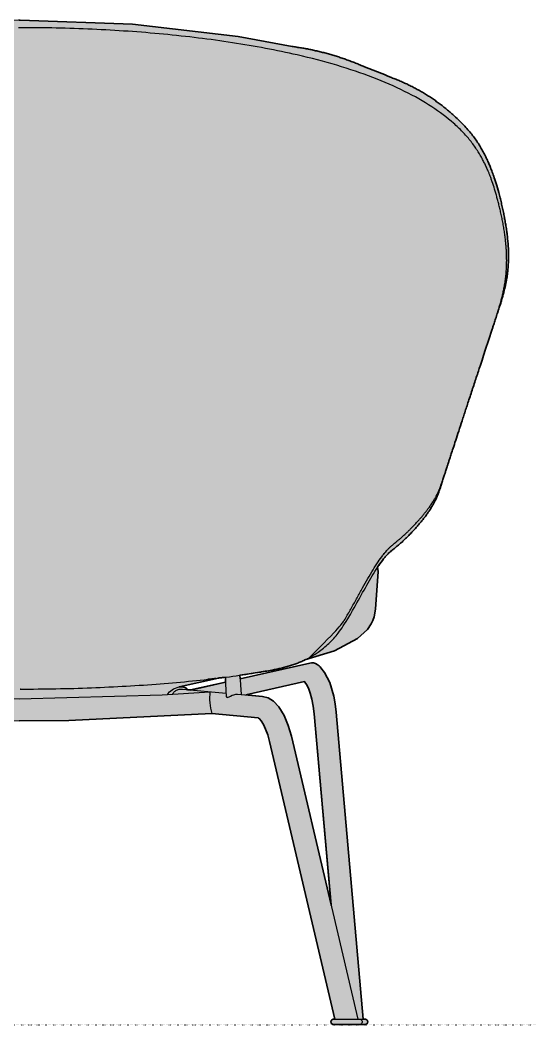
# Model space of a CAD drawing. Header units: millimetres. Extents: x 0 to 1838, y -1115 to 795.
# Drawn here: x 406 to 814, y -1115 to -320 of the extents above; entities that cross this region are included whole.
import ezdxf

# ---------------------------------------------------------------- set-up
doc = ezdxf.new("R2010")
doc.units = ezdxf.units.MM
doc.linetypes.add('Dots', pattern=[1, 0, -1])
doc.layers.add('Blocks', color=7, linetype='Continuous')
doc.layers.add('Blocks$Fill', color=7, linetype='Continuous', true_color=0xffffff)
for name, color, linetype, lineweight, true_color in [('Blocks$Inner', 7, 'Continuous', 25, 0x007f00), ('Blocks$Outline', 7, 'Continuous', 35, 0xff3f3f), ('Groud', 7, 'Dots', 25, 0x243775)]:
    doc.layers.add(name, color=color, linetype=linetype, lineweight=lineweight, true_color=true_color)

# ---------------------------------------------------------------- blocks, each defined once
blk = doc.blocks.new('Let Lounge Chair Back')
at = {"layer": 'Blocks$Fill'}
h = blk.add_hatch(color=256, dxfattribs=at)
h.paths.add_polyline_path([(231.9, 782.32), (315.7, 791.92), (404.58, 795.18), (405.19, 795.16), (405.81, 795.18), (494.69, 791.92), (578.49, 782.32), (621.08, 774.28), (624.82, 773.76), (628.55, 773.17), (632.27, 772.51), (635.99, 771.78), (639.69, 770.98), (643.38, 770.12), (647.05, 769.18), (650.71, 768.18), (654.35, 767.12), (657.96, 765.99), (661.56, 764.79), (665.13, 763.53), (668.67, 762.2), (672.19, 760.81), (675.68, 759.36), (679.14, 757.85), (686.15, 755.24), (692.94, 752.54), (699.77, 749.63), (703.24, 748.31), (706.69, 746.89), (710.11, 745.39), (713.49, 743.8), (716.84, 742.13), (720.15, 740.37), (723.41, 738.52), (726.63, 736.59), (729.8, 734.59), (732.92, 732.5), (735.98, 730.34), (738.98, 728.1), (741.93, 725.8), (744.81, 723.42), (747.62, 720.98), (750.37, 718.47), (752.88, 716.16), (755.28, 713.82), (757.01, 712.04), (758.67, 710.25), (760.26, 708.45), (761.79, 706.64), (763.25, 704.82), (764.65, 702.99), (765.99, 701.15), (767.26, 699.29), (768.49, 697.43), (769.65, 695.56), (770.77, 693.69), (771.83, 691.8), (772.85, 689.92), (773.82, 688.02), (774.75, 686.13), (776.44, 682.44), (777.81, 679.21), (778.46, 677.59), (779.85, 673.91), (781.53, 669.03), (783.55, 662.46), (785.67, 654.64), (787.65, 646.33), (789.3, 638.27), (790, 634.34), (790.64, 630.28), (791.2, 626.18), (791.66, 622.12), (792.01, 618.2), (792.24, 614.5), (792.36, 611.09), (792.39, 608.06), (792.36, 605.4), (792.27, 603.05), (792.16, 600.94), (792.01, 599.05), (791.68, 595.71), (791.28, 592.68), (790.7, 589.05), (789.99, 585.44), (789.28, 582.26), (788.69, 579.94), (787.16, 574.5), (779.63, 551.14), (779.43, 550.52), (739.8, 429.54), (739.64, 428.93), (739.46, 428.32), (738.24, 424.62), (736.92, 420.92), (736.11, 418.85), (735.44, 417.28), (735.03, 416.35), (734.57, 415.39), (734.1, 414.43), (733.59, 413.45), (733.03, 412.41), (732.39, 411.28), (731.65, 410.02), (730.29, 407.84), (729.17, 406.13), (728.5, 405.15), (726.96, 403), (725.19, 400.66), (723.26, 398.25), (721.23, 395.83), (719.2, 393.5), (714.8, 388.74), (711.51, 385.4), (710.39, 384.31), (708.36, 382.42), (706.46, 380.73), (704.12, 378.76), (700.27, 375.69), (699.51, 375.05), (698.72, 374.36), (697.91, 373.61), (697.07, 372.79), (696.21, 371.9), (695.33, 370.93), (694.42, 369.89), (693.49, 368.76), (692.54, 367.56), (691.57, 366.27), (690.59, 364.91), (688.8, 362.28), (689.28, 358.91), (687.1, 329.08), (686.04, 322.98), (685, 320.08), (683.74, 317.5), (680.68, 313.01), (672.79, 305.88), (654.71, 296.07), (631.1, 288.8), (629.47, 288.04), (627.9, 287.35), (626.33, 286.7), (624.74, 286.08), (623.15, 285.49), (621.55, 284.93), (619.94, 284.4), (618.09, 283.83), (616.22, 283.3), (612.49, 282.33), (609.01, 281.54), (605.53, 280.86), (605.53, 280.86), (605.53, 280.86), (605.5, 280.86), (605.5, 280.86), (605.5, 280.86), (604.98, 280.76), (587.02, 277.76), (579.81, 276.7), (579.98, 273.93), (635, 286.38), (635.18, 286.42), (635.37, 286.45), (635.56, 286.48), (635.74, 286.51), (635.93, 286.53), (636.12, 286.54), (636.31, 286.55), (636.49, 286.55), (636.68, 286.55), (636.87, 286.55), (637.06, 286.54), (637.25, 286.52), (637.43, 286.5), (637.62, 286.48), (637.81, 286.45), (638, 286.41), (638.19, 286.37), (638.38, 286.33), (638.57, 286.28), (638.75, 286.22), (638.94, 286.16), (639.13, 286.1), (639.32, 286.03), (639.5, 285.95), (639.69, 285.87), (639.88, 285.79), (640.07, 285.7), (640.25, 285.6), (640.44, 285.5), (640.63, 285.4), (640.81, 285.29), (641, 285.18), (641.18, 285.06), (641.37, 284.93), (641.55, 284.8), (641.74, 284.67), (641.92, 284.53), (642.11, 284.39), (642.47, 284.08), (642.84, 283.76), (643.21, 283.41), (643.58, 283.04), (643.95, 282.65), (646.78, 278.98), (650.83, 270.93), (654.05, 260.11), (655.18, 254), (655.95, 247.54), (677.31, 4.45), (678.83, 4.45), (679.33, 4.41), (679.83, 4.24), (680.13, 4.06), (680.46, 3.76), (680.7, 3.39), (680.87, 2.96), (680.93, 2.64), (680.93, 2.26), (680.87, 1.93), (680.77, 1.66), (680.5, 1.23), (680.24, 0.95), (679.77, 0.62), (679.21, 0.44), (653.49, 0.44), (653.02, 0.62), (652.55, 0.95), (652.28, 1.23), (652.02, 1.66), (651.92, 1.93), (651.86, 2.26), (651.86, 2.64), (651.92, 2.96), (652.09, 3.39), (652.33, 3.76), (652.66, 4.06), (652.96, 4.24), (653.46, 4.41), (653.97, 4.45), (654, 4.45), (654.91, 4.45), (603.2, 224.29), (601.76, 229.53), (600.12, 234.06), (598.37, 237.75), (596.65, 240.53), (595.33, 242.14), (594.55, 242.86), (594.35, 243), (557.46, 246.32), (444.33, 240.94), (405.19, 240.65), (366.06, 240.94), (252.93, 246.32), (216.04, 243), (215.84, 242.86), (215.06, 242.14), (213.74, 240.53), (212.02, 237.75), (210.27, 234.06), (208.63, 229.53), (207.19, 224.29), (155.48, 4.45), (156.38, 4.45), (156.42, 4.45), (156.93, 4.41), (157.43, 4.24), (157.73, 4.06), (158.06, 3.76), (158.3, 3.39), (158.47, 2.96), (158.53, 2.64), (158.53, 2.26), (158.47, 1.93), (158.37, 1.66), (158.1, 1.23), (157.84, 0.95), (157.37, 0.62), (156.9, 0.44), (131.18, 0.44), (130.62, 0.62), (130.15, 0.95), (129.88, 1.23), (129.62, 1.66), (129.52, 1.93), (129.46, 2.26), (129.46, 2.64), (129.52, 2.96), (129.69, 3.39), (129.93, 3.76), (130.26, 4.06), (130.56, 4.24), (131.06, 4.41), (131.56, 4.45), (133.07, 4.45), (154.44, 247.54), (155.21, 254), (156.34, 260.11), (159.56, 270.93), (163.61, 278.98), (166.43, 282.65), (166.81, 283.04), (167.18, 283.41), (167.55, 283.76), (167.91, 284.08), (168.28, 284.39), (168.47, 284.53), (168.65, 284.67), (168.84, 284.8), (169.02, 284.93), (169.21, 285.06), (169.39, 285.18), (169.58, 285.29), (169.76, 285.4), (169.95, 285.5), (170.14, 285.6), (170.32, 285.7), (170.51, 285.79), (170.7, 285.87), (170.88, 285.95), (171.07, 286.03), (171.26, 286.1), (171.45, 286.16), (171.64, 286.22), (171.82, 286.28), (172.01, 286.33), (172.2, 286.37), (172.39, 286.41), (172.58, 286.45), (172.76, 286.48), (172.95, 286.5), (173.14, 286.52), (173.33, 286.54), (173.52, 286.55), (173.71, 286.55), (173.89, 286.55), (174.08, 286.55), (174.27, 286.54), (174.46, 286.53), (174.64, 286.51), (174.83, 286.48), (175.02, 286.45), (175.2, 286.42), (175.39, 286.38), (230.41, 273.93), (230.58, 276.7), (210.6, 279.84), (205.41, 280.76), (204.89, 280.86), (204.89, 280.86), (204.89, 280.86), (204.89, 280.86), (204.86, 280.86), (204.86, 280.86), (204.86, 280.86), (201.38, 281.54), (197.9, 282.33), (194.16, 283.3), (192.3, 283.83), (190.45, 284.4), (188.84, 284.93), (187.24, 285.49), (185.65, 286.08), (184.06, 286.7), (182.49, 287.35), (180.92, 288.04), (179.29, 288.8), (155.68, 296.07), (137.59, 305.88), (129.7, 313.01), (126.65, 317.5), (125.39, 320.08), (124.35, 322.98), (123.29, 329.08), (121.11, 358.91), (121.59, 362.28), (119.8, 364.91), (118.82, 366.27), (117.85, 367.56), (116.9, 368.76), (115.97, 369.89), (115.06, 370.93), (114.18, 371.9), (113.32, 372.79), (112.48, 373.61), (111.67, 374.36), (110.88, 375.05), (109.37, 376.29), (104.81, 379.97), (102.98, 381.56), (102.03, 382.42), (100, 384.31), (97.65, 386.62), (94.01, 390.41), (91.19, 393.5), (89.16, 395.83), (87.13, 398.25), (85.2, 400.66), (83.43, 403), (81.89, 405.15), (80.63, 407.02), (79.6, 408.61), (78.74, 410.02), (78, 411.28), (77.36, 412.41), (76.79, 413.45), (76.29, 414.43), (75.82, 415.39), (75.36, 416.35), (74.59, 418.1), (74, 419.55), (72.88, 422.53), (71.31, 427.13), (70.93, 428.32), (70.75, 428.94), (70.58, 429.56), (30.96, 550.52), (30.76, 551.14), (23.23, 574.5), (21.69, 579.94), (20.85, 583.36), (20.21, 586.35), (19.51, 590.09), (19.1, 592.68), (18.71, 595.71), (18.37, 599.05), (18.23, 600.94), (18.11, 603.05), (18.03, 605.4), (17.99, 608.06), (18.03, 611.09), (18.15, 614.5), (18.38, 618.2), (18.73, 622.12), (19.19, 626.18), (19.75, 630.28), (20.73, 636.33), (21.86, 642.22), (23.7, 650.5), (24.72, 654.64), (26.84, 662.46), (28.86, 669.03), (30.54, 673.91), (31.93, 677.59), (33.24, 680.8), (34.75, 684.23), (35.64, 686.13), (36.57, 688.02), (37.54, 689.92), (38.56, 691.8), (39.62, 693.69), (40.74, 695.56), (41.9, 697.43), (43.12, 699.29), (44.4, 701.15), (45.74, 702.99), (47.14, 704.82), (48.6, 706.64), (50.13, 708.45), (51.72, 710.25), (53.38, 712.04), (55.11, 713.82), (57.5, 716.16), (60.02, 718.47), (62.77, 720.98), (65.58, 723.42), (68.46, 725.8), (71.4, 728.1), (74.41, 730.34), (77.47, 732.5), (80.59, 734.59), (83.75, 736.59), (86.97, 738.52), (90.24, 740.37), (93.55, 742.13), (96.9, 743.8), (100.28, 745.39), (103.7, 746.89), (107.15, 748.31), (110.62, 749.63), (117.45, 752.54), (124.24, 755.24), (131.25, 757.85), (134.71, 759.36), (138.2, 760.81), (141.71, 762.2), (145.26, 763.53), (148.83, 764.79), (152.42, 765.99), (156.04, 767.12), (159.68, 768.18), (163.34, 769.18), (167.01, 770.12), (170.7, 770.98), (174.4, 771.78), (178.12, 772.51), (181.84, 773.17), (185.57, 773.76), (189.31, 774.28)], flags=0)
h.paths.add_polyline_path([(568.27, 275.15), (562.5, 274.43), (531.72, 267.47), (531.9, 267.5), (532.07, 267.53), (532.31, 267.56), (532.55, 267.58), (532.78, 267.6), (533.02, 267.62), (533.26, 267.62), (533.5, 267.62), (533.74, 267.61), (533.98, 267.59), (534.16, 267.57), (534.34, 267.55), (534.52, 267.52), (534.7, 267.49), (534.87, 267.45), (535.05, 267.41), (535.23, 267.36), (535.4, 267.31), (535.58, 267.25), (535.75, 267.19), (535.92, 267.13), (536.09, 267.06), (536.26, 266.98), (536.43, 266.9), (536.51, 266.86), (536.59, 266.81), (536.67, 266.77), (536.75, 266.72), (536.86, 266.65), (536.98, 266.57), (537.09, 266.5), (537.19, 266.42), (537.3, 266.33), (537.41, 266.25), (537.51, 266.16), (537.61, 266.07), (537.81, 265.88), (538.01, 265.69), (538.2, 265.49), (538.39, 265.29), (540.79, 265.07), (568.5, 271.34)], flags=0)
h.paths.add_polyline_path([(610.63, 251.59), (614.71, 244.96), (618.02, 237.03), (620.48, 228.49), (651.89, 94.95), (638.6, 246.17), (637.87, 252.15), (636.81, 257.67), (635.48, 262.52), (634, 266.49), (632.52, 269.44), (631.29, 271.24), (630.87, 271.67), (584.37, 261.15), (597.65, 259.95), (602.1, 258.79), (606.41, 256.08)], flags=0)
h.paths.add_polyline_path([(247.89, 274.43), (242.12, 275.15), (241.89, 271.34), (269.6, 265.07), (272, 265.29), (272.19, 265.49), (272.38, 265.69), (272.57, 265.88), (272.78, 266.07), (272.88, 266.16), (272.98, 266.25), (273.09, 266.33), (273.19, 266.42), (273.3, 266.5), (273.41, 266.57), (273.52, 266.65), (273.64, 266.72), (273.72, 266.77), (273.8, 266.81), (273.88, 266.86), (273.96, 266.9), (274.13, 266.98), (274.29, 267.06), (274.46, 267.13), (274.64, 267.19), (274.81, 267.25), (274.98, 267.31), (275.16, 267.36), (275.34, 267.41), (275.51, 267.45), (275.69, 267.49), (275.87, 267.52), (276.05, 267.55), (276.23, 267.57), (276.41, 267.59), (276.65, 267.61), (276.89, 267.62), (277.13, 267.62), (277.37, 267.62), (277.6, 267.6), (277.84, 267.58), (278.08, 267.56), (278.32, 267.53), (278.49, 267.5), (278.67, 267.47)], flags=0)
h.paths.add_polyline_path([(189.91, 228.49), (192.37, 237.03), (195.68, 244.96), (199.76, 251.59), (203.98, 256.08), (208.29, 258.79), (212.73, 259.95), (226.02, 261.15), (179.51, 271.67), (179.1, 271.24), (177.87, 269.44), (176.39, 266.49), (174.91, 262.52), (173.58, 257.67), (172.52, 252.15), (171.79, 246.17), (158.5, 94.95)], flags=0)
at = {"layer": 'Blocks$Inner'}
for p, q in [((405.81, 789.16), (404.58, 789.16)), ((579.98, 273.93), (635, 286.38)), ((599.79, 279.84), (605.53, 280.86)), ((569.19, 259.67), (568.27, 275.17)), ((579.81, 276.77), (580.72, 261.48)), ((534.34, 265.65), (569.02, 262.53)), ((662.85, 4.45), (670.74, 4.45)), ((670.83, 4.45), (674.34, 4.45))]:
    blk.add_line(p, q, dxfattribs=at)
for points in [[(621.08, 774.28), (578.49, 782.32), (494.69, 791.92), (405.81, 795.18), (405.19, 795.16), (404.58, 795.18), (315.7, 791.92), (231.9, 782.32), (189.31, 774.28)], [(631.1, 288.8), (654.71, 296.07), (672.79, 305.88), (680.68, 313.01), (683.74, 317.5), (685, 320.08), (686.04, 322.98), (687.1, 329.08), (689.28, 358.91), (688.8, 362.28)], [(643.95, 282.65), (646.78, 278.98), (650.83, 270.93), (654.05, 260.11), (655.18, 254), (655.95, 247.54), (677.31, 4.45)], [(522.52, 261.47), (522.74, 261.91), (524, 263.48), (527.35, 265.96), (531.72, 267.47), (562.83, 274.51)], [(540.6, 265.03), (568.5, 271.34)], [(651.93, 94.52), (638.6, 246.17), (637.87, 252.15), (636.81, 257.67), (635.48, 262.52), (634, 266.49), (632.52, 269.44), (631.29, 271.24), (630.87, 271.67), (584.37, 261.15)], [(254.32, 263.69), (292.14, 261.19), (405.19, 258.02), (518.25, 261.19), (556.07, 263.69)], [(569.2, 259.89), (569.27, 259.36), (569.68, 259.12), (570.4, 259.26), (571.34, 259.69), (572.44, 260.27), (573.69, 260.86), (575.05, 261.34), (576.46, 261.62), (577.86, 261.61), (580.72, 261.48), (597.65, 259.95), (602.1, 258.79), (606.41, 256.08), (610.63, 251.59), (614.71, 244.96), (618.02, 237.03), (620.48, 228.49), (673.18, 4.45)], [(252.93, 246.32), (366.06, 240.94), (405.19, 240.65), (444.33, 240.94), (557.46, 246.32)], [(557.46, 246.32), (594.35, 243), (594.55, 242.86), (595.33, 242.14), (596.65, 240.53), (598.37, 237.75), (600.12, 234.06), (601.76, 229.53), (603.2, 224.29), (654.91, 4.45)], [(674.43, 4.45), (674.94, 4.41), (675.45, 4.24), (675.75, 4.06), (676.07, 3.76), (676.32, 3.39), (676.48, 2.96), (676.54, 2.64), (676.54, 2.26), (676.48, 1.93), (676.39, 1.66), (676.12, 1.23), (675.85, 0.95), (675.38, 0.62), (674.91, 0.44)]]:
    blk.add_lwpolyline(points, dxfattribs=at)
blk.add_lwpolyline([(653.97, 4.45), (654, 4.45), (678.83, 4.45), (679.33, 4.41), (679.83, 4.24), (680.13, 4.06), (680.46, 3.76), (680.7, 3.39), (680.87, 2.96), (680.93, 2.64), (680.93, 2.26), (680.87, 1.93), (680.77, 1.66), (680.5, 1.23), (680.24, 0.95), (679.77, 0.62), (679.21, 0.44), (653.49, 0.44), (653.02, 0.62), (652.55, 0.95), (652.28, 1.23), (652.02, 1.66), (651.92, 1.93), (651.86, 2.26), (651.86, 2.64), (651.92, 2.96), (652.09, 3.39), (652.33, 3.76), (652.66, 4.06), (652.96, 4.24), (653.46, 4.41)], close=True, dxfattribs=at)
blk.add_arc((603.14, 258.72), 47.34, 173.96731, 195.18479, dxfattribs=at)
for points, knots in [([(779.43, 550.52), (779.91, 552), (780.74, 554.55), (781.63, 557.29), (782.21, 559.1), (782.63, 560.41), (782.96, 561.43), (783.23, 562.28), (783.47, 563.03), (783.66, 563.65), (783.92, 564.46), (784.27, 565.58), (784.64, 566.77), (785.08, 568.2), (785.68, 570.21), (786.45, 572.89), (787.32, 576.15), (788.07, 579.39), (788.77, 582.85), (789.45, 586.67), (789.95, 590.13), (790.28, 593.06), (790.5, 595.34), (790.67, 597.68), (790.84, 600.82), (790.94, 604.92), (790.86, 609.41), (790.66, 613.36), (790.43, 616.49), (790.1, 619.95), (789.66, 623.77), (789.09, 627.82), (788.41, 632), (787.64, 636.22), (786.79, 640.38), (786.05, 643.69), (785.46, 646.2), (785.03, 648), (784.6, 649.73), (784, 652.04), (783.25, 654.88), (782.32, 658.18), (781.07, 662.42), (779.79, 666.36), (778.52, 669.92), (777.58, 672.4), (776.71, 674.58), (775.65, 677.1), (774.47, 679.71), (773.32, 682.08), (772.3, 684.08), (771.42, 685.73), (770.43, 687.49), (769.06, 689.84), (767.19, 692.82), (764.71, 696.4), (761.14, 701.09), (756.13, 706.82), (746.73, 715.81), (732.22, 726.74), (710.77, 739), (685.56, 750), (657.01, 759.63), (620.26, 769.2), (574.38, 777.78), (519.61, 784.47), (463.06, 788.35), (424.89, 789.16), (405.81, 789.16)], [0.4199059, 0.4199059, 0.4199059, 0.4199059, 0.4264849, 0.4330638, 0.4396428, 0.4429322, 0.4462217, 0.4495112, 0.4528007, 0.4593796, 0.4659585, 0.469248, 0.4725375, 0.475827, 0.4791164, 0.4856954, 0.4922743, 0.4988533, 0.5054322, 0.5120112, 0.5185901, 0.5218796, 0.5251691, 0.5284585, 0.531748, 0.538327, 0.5449059, 0.5481954, 0.5514849, 0.5547743, 0.5580638, 0.5613533, 0.5646428, 0.5679322, 0.5712217, 0.5745112, 0.5761559, 0.5778007, 0.5794454, 0.5810901, 0.5843796, 0.5876691, 0.5909585, 0.5975375, 0.600827, 0.6041164, 0.6074059, 0.6106954, 0.6172743, 0.6238533, 0.6271428, 0.6304322, 0.6337217, 0.6370112, 0.6435901, 0.6501691, 0.656748, 0.6699059, 0.6830638, 0.7093796, 0.7356954, 0.7620112, 0.788327, 0.8146428, 0.8541164, 0.8935901, 0.9330638, 0.9725375, 0.9725375, 0.9725375, 0.9725375]), ([(699.77, 749.63), (697.53, 750.61), (690.88, 753.45), (683.88, 756.14), (679.14, 757.85)], [59.53571807, 59.53571807, 59.53571807, 59.53571807, 59.54268978, 59.55608692, 59.55608692, 59.55608692, 59.55608692]), ([(779.63, 551.14), (779.77, 551.55), (780.33, 553.26), (781.04, 555.39), (781.84, 557.83), (782.49, 559.83), (783.18, 561.92), (784.04, 564.58), (785.07, 567.78), (786.2, 571.35), (787.18, 574.56), (788.02, 577.42), (788.72, 579.98), (789.2, 581.9), (789.54, 583.36), (789.78, 584.44), (790, 585.45), (790.24, 586.65), (790.47, 587.78), (790.69, 589.03), (790.88, 590.07), (791.07, 591.25), (791.28, 592.66), (791.49, 594.17), (791.74, 596.2), (792.02, 598.94), (792.25, 602.22), (792.37, 605.36), (792.4, 607.99), (792.38, 611.03), (792.22, 615.59), (791.83, 620.74), (791.22, 626.17), (790.65, 630.29), (790.12, 633.68), (789.66, 636.34), (789.3, 638.27), (788.93, 640.21), (788.4, 642.88), (787.67, 646.31), (786.7, 650.5), (785.33, 656.05), (783.53, 662.67), (781.46, 669.35), (779.8, 674.11), (778.67, 677.08), (777.81, 679.21), (777.16, 680.79), (776.46, 682.41), (775.65, 684.21), (774.75, 686.14), (773.83, 688.02), (772.85, 689.92), (771.5, 692.43), (769.69, 695.57), (767.3, 699.3), (764.69, 703), (760.88, 707.87), (756.2, 713.04), (752.09, 716.93), (750.37, 718.47)], [-0.5560979, -0.5560979, -0.5560979, -0.5560979, -0.5540541, -0.5472973, -0.5439189, -0.5405405, -0.5371622, -0.5337838, -0.527027, -0.5202703, -0.5135135, -0.5067568, -0.5, -0.4932432, -0.4898649, -0.4864865, -0.4831081, -0.4797297, -0.472973, -0.4695946, -0.4662162, -0.4628378, -0.4594595, -0.4560811, -0.4527027, -0.4459459, -0.4391892, -0.4358108, -0.4324324, -0.4290541, -0.4256757, -0.4189189, -0.4155405, -0.4121622, -0.4087838, -0.4070946, -0.4054054, -0.4037162, -0.402027, -0.3986486, -0.3952703, -0.3918919, -0.3851351, -0.3783784, -0.3716216, -0.3648649, -0.3614865, -0.3581081, -0.3547297, -0.3513514, -0.347973, -0.3445946, -0.3412162, -0.3378378, -0.3310811, -0.3243243, -0.3175676, -0.3108108, -0.2972973, -0.2883683, -0.2883683, -0.2883683, -0.2883683]), ([(694.56, 373.72), (694.96, 374.2), (695.95, 375.36), (697.19, 376.7), (698.27, 377.79), (699.07, 378.55), (699.79, 379.21), (700.64, 379.94), (701.6, 380.73), (702.65, 381.56), (703.63, 382.34), (704.34, 382.91), (704.94, 383.4), (705.52, 383.88), (706.23, 384.49), (707.11, 385.25), (708.36, 386.36), (709.78, 387.66), (711.26, 389.07), (712.19, 389.96), (712.93, 390.68), (713.72, 391.47), (714.88, 392.63), (716.47, 394.25), (718.49, 396.37), (720.53, 398.58), (722.52, 400.81), (724.37, 402.95), (725.76, 404.62), (726.74, 405.85), (727.41, 406.7), (728.03, 407.51), (728.82, 408.56), (729.74, 409.83), (730.75, 411.27), (731.96, 413.1), (733, 414.75), (733.89, 416.24), (734.49, 417.28), (735, 418.22), (735.57, 419.28), (736.12, 420.38), (736.58, 421.34), (736.95, 422.17), (737.26, 422.87), (737.59, 423.65), (738.03, 424.73), (738.59, 426.16), (739.26, 427.98), (739.9, 429.8), (740.48, 431.51), (741.02, 433.16), (741.46, 434.52), (741.82, 435.63), (742.11, 436.51), (742.38, 437.36), (742.7, 438.37), (743.07, 439.51), (743.47, 440.77), (743.87, 442.01), (744.24, 443.16), (744.64, 444.41), (745.17, 446.04), (745.88, 448.25), (746.97, 451.61), (748.45, 456.18), (750.48, 462.42), (752.91, 469.85), (755.15, 476.69), (757.01, 482.37), (758.41, 486.61), (759.87, 491.08), (762, 497.53), (764.81, 506.09), (767.59, 514.53), (769.64, 520.75), (770.57, 523.57), (779.43, 550.52)], [0.1129541, 0.1129541, 0.1129541, 0.1129541, 0.1172743, 0.1238533, 0.1271428, 0.1304322, 0.1337217, 0.1370112, 0.1435901, 0.1501691, 0.1534585, 0.156748, 0.1583928, 0.1600375, 0.163327, 0.1666164, 0.1699059, 0.1764849, 0.1797743, 0.1814191, 0.1830638, 0.1847085, 0.1863533, 0.1896428, 0.1929322, 0.1962217, 0.1995112, 0.2028007, 0.2060901, 0.2077349, 0.2093796, 0.2110243, 0.2126691, 0.2159585, 0.219248, 0.2225375, 0.2291164, 0.2324059, 0.2356954, 0.2389849, 0.2422743, 0.2488533, 0.2554322, 0.2587217, 0.2620112, 0.2653007, 0.2685901, 0.2751691, 0.281748, 0.288327, 0.2949059, 0.3014849, 0.3080638, 0.3113533, 0.3146428, 0.3179322, 0.3212217, 0.3278007, 0.3343796, 0.3376691, 0.3409585, 0.344248, 0.3475375, 0.3541164, 0.3606954, 0.3672743, 0.3738533, 0.3804322, 0.3870112, 0.3903007, 0.3935901, 0.3968796, 0.4001691, 0.406748, 0.413327, 0.4166164, 0.4199059, 0.4199059, 0.4199059, 0.4199059]), ([(666.69, 323.89), (667.46, 325.22), (671.28, 332.11), (678.11, 344.24), (685.18, 356.8), (690.63, 365.11), (693.83, 369.27), (696.23, 371.95), (697.93, 373.66), (699.26, 374.84), (700.27, 375.69), (701.03, 376.3), (701.72, 376.85), (702.53, 377.5), (703.29, 378.09), (704.11, 378.75), (704.79, 379.31), (705.55, 379.95), (706.45, 380.72), (707.41, 381.56), (708.67, 382.69), (710, 383.93), (711.49, 385.38), (712.71, 386.59), (713.83, 387.73), (714.79, 388.74), (715.55, 389.53), (716.36, 390.4), (717.55, 391.68), (719.18, 393.47), (721.23, 395.81), (723.28, 398.25), (725.22, 400.68), (727, 403.02), (728.29, 404.84), (729.18, 406.15), (729.77, 407.03), (730.3, 407.85), (730.95, 408.88), (731.67, 410.05), (732.41, 411.31), (733.26, 412.8), (733.95, 414.12), (734.57, 415.38), (735.03, 416.36), (735.45, 417.3), (735.81, 418.12), (736.11, 418.86), (736.49, 419.79), (736.91, 420.88), (737.48, 422.44), (738.22, 424.55), (739.02, 426.96), (739.59, 428.72), (739.8, 429.54)], [5.5200728, 5.5200728, 5.5200728, 5.5200728, 5.5266143, 5.5536413, 5.5806683, 5.5941819, 5.6076954, 5.6144521, 5.6212089, 5.6279656, 5.631344, 5.6347224, 5.6381008, 5.6414792, 5.6482359, 5.6516143, 5.6549927, 5.6583711, 5.6617494, 5.6651278, 5.6685062, 5.6752629, 5.6786413, 5.6820197, 5.6853981, 5.6870873, 5.6887765, 5.6904656, 5.6921548, 5.6955332, 5.6989116, 5.70229, 5.7056683, 5.7090467, 5.7124251, 5.7141143, 5.7158035, 5.7174927, 5.7191819, 5.7225602, 5.7259386, 5.729317, 5.7360738, 5.7394521, 5.7428305, 5.7462089, 5.7495873, 5.7529656, 5.756344, 5.7631008, 5.7698575, 5.7766143, 5.7833711, 5.7892481, 5.7892481, 5.7892481, 5.7892481]), ([(634.89, 290.77), (659.11, 314.9), (662.45, 320.14), (667.07, 328.14), (671.51, 336.11), (677.25, 346.51), (682.81, 356.34), (688.18, 365.04), (691.43, 369.75), (693.42, 372.32), (694.13, 373.2), (694.56, 373.72)], [0, 0, 0, 0, 0.0131579, 0.0263158, 0.0394737, 0.0526316, 0.0789474, 0.0921053, 0.1052632, 0.1118421, 0.1129541, 0.1129541, 0.1129541, 0.1129541]), ([(639.3, 293.48), (640.79, 294.25), (644.24, 296.62), (650.39, 301.71), (655.36, 307.2), (657.57, 310.08)], [4.7916753, 4.7916753, 4.7916753, 4.7916753, 4.8403996, 5.1737329, 5.5070662, 5.5070662, 5.5070662, 5.5070662]), ([(619.94, 284.4), (621.01, 284.75), (623.15, 285.47), (626.33, 286.68), (629.47, 288.02), (632.57, 289.49), (635.59, 291.12), (637.83, 292.49), (639.05, 293.31), (639.3, 293.48)], [4.0080718, 4.0080718, 4.0080718, 4.0080718, 4.1330718, 4.2580718, 4.3830718, 4.5080718, 4.6330718, 4.7580718, 4.7916753, 4.7916753, 4.7916753, 4.7916753]), ([(635, 286.38), (636.98, 286.83), (640.04, 286.21), (642.96, 283.72), (643.95, 282.65)], [1, 1, 1, 1, 1.2222222, 1.3333333, 1.3333333, 1.3333333, 1.3333333]), ([(604.98, 280.76), (607.49, 281.21), (611.24, 281.98), (615.6, 283.11), (618.09, 283.83), (619.32, 284.21), (619.94, 284.4)], [3.0080718, 3.0080718, 3.0080718, 3.0080718, 3.5080718, 3.7580718, 3.8830718, 4.0080718, 4.0080718, 4.0080718, 4.0080718]), ([(560.72, 274.25), (560.03, 274.16), (557.9, 273.9), (555.75, 273.65), (554.28, 273.48)], [0.11906405, 0.11906405, 0.11906405, 0.11906405, 0.125, 0.13733611, 0.13733611, 0.13733611, 0.13733611]), ([(526.43, 261.73), (526.85, 262.46), (527.97, 263.96), (530.24, 265.5), (532.11, 265.75), (533.1, 265.63)], [0.7633177, 0.7633177, 0.7633177, 0.7633177, 0.8333333, 0.9166667, 1, 1, 1, 1]), ([(531.72, 267.47), (531.84, 267.49), (532.58, 267.62), (533.82, 267.67), (535.41, 267.36), (537.04, 266.67), (537.97, 265.77), (538.49, 265.17)], [4, 4, 4, 4, 4.0206163, 4.1317274, 4.2150608, 4.2983941, 4.4283215, 4.4283215, 4.4283215, 4.4283215])]:
    blk.add_open_spline(points, degree=3, knots=knots, dxfattribs=at)
for points, weights in [([(679.14, 757.85), (651.31, 770.33), (621.08, 774.28)], [1, 0.989402350122, 1]), ([(750.37, 718.47), (728.23, 739.19), (699.77, 749.63)], [1, 0.979955992932, 1])]:
    blk.add_rational_spline(points, weights, degree=2, dxfattribs=at)
for points in [[(657.57, 310.08), (660.61, 314.14), (662.31, 316.74), (666.69, 323.89)], [(405.81, 265.77), (415.27, 265.77), (434.19, 265.93), (462.35, 266.72), (490.02, 268.06), (516.86, 269.88), (542.59, 272.15), (566.51, 274.82), (587.53, 277.74), (599.5, 279.76), (604.98, 280.76)], [(605.53, 280.86), (605.52, 280.86), (605.51, 280.86), (605.5, 280.86)], [(406.21, 265.77), (406.07, 265.77), (405.94, 265.77), (405.81, 265.77)], [(405.81, 265.77), (405.94, 265.77), (406.07, 265.77), (406.21, 265.77)], [(533.1, 265.63), (533.75, 265.71), (534.38, 265.68), (534.34, 265.65)]]:
    blk.add_open_spline(points, degree=3, dxfattribs=at)
at = {"layer": 'Blocks$Outline'}
for points in [[(405.19, 795.16), (405.81, 795.18)], [(405.81, 795.18), (494.69, 791.92)], [(494.69, 791.92), (578.49, 782.32)], [(578.49, 782.32), (621.08, 774.28)], [(689.28, 358.91), (687.1, 329.08)], [(688.8, 362.28), (689.28, 358.91)], [(687.1, 329.08), (686.04, 322.98)], [(685, 320.08), (683.74, 317.5)], [(686.04, 322.98), (685, 320.08)], [(680.68, 313.01), (672.79, 305.88)], [(683.74, 317.5), (680.68, 313.01)], [(672.79, 305.88), (654.71, 296.07)], [(654.71, 296.07), (631.1, 288.8)], [(579.98, 273.93), (635, 286.38)], [(605.53, 280.86), (605.5, 280.86)], [(643.95, 282.65), (646.78, 278.98)], [(646.78, 278.98), (650.83, 270.93)], [(562.5, 274.43), (531.72, 267.47)], [(540.79, 265.07), (568.5, 271.34)], [(568.5, 271.34), (568.27, 275.15)], [(579.81, 276.7), (579.98, 273.93)], [(630.87, 271.67), (584.37, 261.15)], [(631.29, 271.24), (630.87, 271.67)], [(632.52, 269.44), (631.29, 271.24)], [(650.83, 270.93), (654.05, 260.11)], [(538.39, 265.29), (540.79, 265.07)], [(634, 266.49), (632.52, 269.44)], [(635.48, 262.52), (634, 266.49)], [(636.81, 257.67), (635.48, 262.52)], [(584.37, 261.15), (597.65, 259.95)], [(597.65, 259.95), (602.1, 258.79)], [(602.1, 258.79), (606.41, 256.08)], [(606.41, 256.08), (610.63, 251.59)], [(637.87, 252.15), (636.81, 257.67)], [(654.05, 260.11), (655.18, 254)], [(610.63, 251.59), (614.71, 244.96)], [(638.6, 246.17), (637.87, 252.15)], [(655.18, 254), (655.95, 247.54)], [(655.95, 247.54), (677.31, 4.45)], [(444.33, 240.94), (405.19, 240.65)], [(557.46, 246.32), (444.33, 240.94)], [(594.35, 243), (557.46, 246.32)], [(594.55, 242.86), (594.35, 243)], [(595.33, 242.14), (594.55, 242.86)], [(596.65, 240.53), (595.33, 242.14)], [(598.37, 237.75), (596.65, 240.53)], [(614.71, 244.96), (618.02, 237.03)], [(651.89, 94.95), (638.6, 246.17)], [(600.12, 234.06), (598.37, 237.75)], [(601.76, 229.53), (600.12, 234.06)], [(618.02, 237.03), (620.48, 228.49)], [(603.2, 224.29), (601.76, 229.53)], [(654.91, 4.45), (603.2, 224.29)], [(620.48, 228.49), (651.89, 94.95)], [(651.86, 2.64), (651.92, 2.96)], [(651.86, 2.26), (651.86, 2.64)], [(651.92, 1.93), (651.86, 2.26)], [(651.92, 2.96), (652.09, 3.39)], [(652.02, 1.66), (651.92, 1.93)], [(652.28, 1.23), (652.02, 1.66)], [(652.09, 3.39), (652.33, 3.76)], [(652.55, 0.95), (652.28, 1.23)], [(652.33, 3.76), (652.66, 4.06)], [(653.02, 0.62), (652.55, 0.95)], [(652.66, 4.06), (652.96, 4.24)], [(652.96, 4.24), (653.46, 4.41)], [(653.49, 0.44), (653.02, 0.62)], [(653.46, 4.41), (653.97, 4.45)], [(679.21, 0.44), (653.49, 0.44)], [(653.97, 4.45), (654, 4.45)], [(654, 4.45), (654.91, 4.45)], [(677.31, 4.45), (678.83, 4.45)], [(678.83, 4.45), (679.33, 4.41)], [(679.77, 0.62), (679.21, 0.44)], [(679.33, 4.41), (679.83, 4.24)], [(680.24, 0.95), (679.77, 0.62)], [(679.83, 4.24), (680.13, 4.06)], [(680.13, 4.06), (680.46, 3.76)], [(680.5, 1.23), (680.24, 0.95)], [(680.46, 3.76), (680.7, 3.39)], [(680.77, 1.66), (680.5, 1.23)], [(680.7, 3.39), (680.87, 2.96)], [(680.87, 1.93), (680.77, 1.66)], [(680.87, 2.96), (680.93, 2.64)], [(680.93, 2.26), (680.87, 1.93)], [(680.93, 2.64), (680.93, 2.26)]]:
    blk.add_lwpolyline(points, dxfattribs=at)
for points, weights in [([(621.08, 774.28), (651.31, 770.33), (679.14, 757.85)], [1, 0.989402350122, 1]), ([(699.77, 749.63), (728.23, 739.19), (750.37, 718.47)], [1, 0.979955992932, 1])]:
    blk.add_rational_spline(points, weights, degree=2, dxfattribs=at)
for points, knots in [([(679.14, 757.85), (683.88, 756.14), (690.88, 753.45), (697.53, 750.61), (699.77, 749.63)], [-59.55608692, -59.55608692, -59.55608692, -59.55608692, -59.54268978, -59.53571807, -59.53571807, -59.53571807, -59.53571807]), ([(750.37, 718.47), (752.09, 716.93), (756.2, 713.04), (760.88, 707.87), (764.69, 703), (767.3, 699.3), (769.69, 695.57), (771.5, 692.43), (772.85, 689.92), (773.83, 688.02), (774.75, 686.14), (775.65, 684.21), (776.46, 682.41), (777.16, 680.79), (777.81, 679.21), (778.67, 677.08), (779.8, 674.11), (781.46, 669.35), (783.53, 662.67), (785.33, 656.05), (786.7, 650.5), (787.67, 646.31), (788.4, 642.88), (788.93, 640.21), (789.3, 638.27), (789.66, 636.34), (790.12, 633.68), (790.65, 630.29), (791.22, 626.17), (791.83, 620.74), (792.22, 615.59), (792.38, 611.03), (792.4, 607.99), (792.37, 605.36), (792.25, 602.22), (792.02, 598.94), (791.74, 596.2), (791.49, 594.17), (791.28, 592.66), (791.07, 591.25), (790.88, 590.07), (790.69, 589.03), (790.47, 587.78), (790.24, 586.65), (790, 585.45), (789.78, 584.44), (789.54, 583.36), (789.2, 581.9), (788.72, 579.98), (788.02, 577.42), (787.18, 574.56), (786.2, 571.35), (785.07, 567.78), (784.04, 564.58), (783.18, 561.92), (782.49, 559.83), (781.84, 557.83), (781.04, 555.39), (780.33, 553.26), (779.77, 551.55), (779.63, 551.14)], [0.2883683, 0.2883683, 0.2883683, 0.2883683, 0.2972973, 0.3108108, 0.3175676, 0.3243243, 0.3310811, 0.3378378, 0.3412162, 0.3445946, 0.347973, 0.3513514, 0.3547297, 0.3581081, 0.3614865, 0.3648649, 0.3716216, 0.3783784, 0.3851351, 0.3918919, 0.3952703, 0.3986486, 0.402027, 0.4037162, 0.4054054, 0.4070946, 0.4087838, 0.4121622, 0.4155405, 0.4189189, 0.4256757, 0.4290541, 0.4324324, 0.4358108, 0.4391892, 0.4459459, 0.4527027, 0.4560811, 0.4594595, 0.4628378, 0.4662162, 0.4695946, 0.472973, 0.4797297, 0.4831081, 0.4864865, 0.4898649, 0.4932432, 0.5, 0.5067568, 0.5135135, 0.5202703, 0.527027, 0.5337838, 0.5371622, 0.5405405, 0.5439189, 0.5472973, 0.5540541, 0.5560979, 0.5560979, 0.5560979, 0.5560979]), ([(779.43, 550.52), (770.57, 523.57), (769.64, 520.75), (767.59, 514.53), (764.81, 506.09), (762, 497.53), (759.87, 491.08), (758.41, 486.61), (757.01, 482.37), (755.15, 476.69), (752.91, 469.85), (750.48, 462.42), (748.45, 456.18), (746.97, 451.61), (745.88, 448.25), (745.17, 446.04), (744.64, 444.41), (744.24, 443.16), (743.87, 442.01), (743.47, 440.77), (743.07, 439.51), (742.7, 438.37), (742.38, 437.36), (742.11, 436.51), (741.82, 435.63), (741.46, 434.52), (741.02, 433.16), (740.48, 431.51), (740.06, 430.29), (739.83, 429.62), (739.8, 429.54)], [-0.4199059, -0.4199059, -0.4199059, -0.4199059, -0.4166164, -0.413327, -0.406748, -0.4001691, -0.3968796, -0.3935901, -0.3903007, -0.3870112, -0.3804322, -0.3738533, -0.3672743, -0.3606954, -0.3541164, -0.3475375, -0.344248, -0.3409585, -0.3376691, -0.3343796, -0.3278007, -0.3212217, -0.3179322, -0.3146428, -0.3113533, -0.3080638, -0.3014849, -0.2949059, -0.288327, -0.2874443, -0.2874443, -0.2874443, -0.2874443]), ([(739.8, 429.54), (739.59, 428.72), (739.02, 426.96), (738.22, 424.55), (737.48, 422.44), (736.91, 420.88), (736.49, 419.79), (736.11, 418.86), (735.81, 418.12), (735.45, 417.3), (735.03, 416.36), (734.57, 415.38), (733.95, 414.12), (733.26, 412.8), (732.41, 411.31), (731.67, 410.05), (730.95, 408.88), (730.3, 407.85), (729.77, 407.03), (729.18, 406.15), (728.29, 404.84), (727, 403.02), (725.22, 400.68), (723.28, 398.25), (721.23, 395.81), (719.18, 393.47), (717.55, 391.68), (716.36, 390.4), (715.55, 389.53), (714.79, 388.74), (713.83, 387.73), (712.71, 386.59), (711.49, 385.38), (710, 383.93), (708.67, 382.69), (707.41, 381.56), (706.45, 380.72), (705.55, 379.95), (704.79, 379.31), (704.11, 378.75), (703.29, 378.09), (702.53, 377.5), (701.72, 376.85), (701.03, 376.3), (700.27, 375.69), (699.26, 374.84), (697.93, 373.66), (696.23, 371.95), (693.83, 369.27), (691.34, 366.04), (689.4, 363.2), (688.8, 362.28)], [-1.7811762, -1.7811762, -1.7811762, -1.7811762, -1.7752992, -1.7685425, -1.7617857, -1.755029, -1.7482722, -1.7448938, -1.7415154, -1.7381371, -1.7347587, -1.7313803, -1.7280019, -1.7212452, -1.7178668, -1.7144884, -1.71111, -1.7094208, -1.7077317, -1.7060425, -1.7043533, -1.7009749, -1.6975965, -1.6942181, -1.6908398, -1.6874614, -1.684083, -1.6823938, -1.6807046, -1.6790154, -1.6773263, -1.6739479, -1.6705695, -1.6671911, -1.6604344, -1.657056, -1.6536776, -1.6502992, -1.6469208, -1.6435425, -1.6401641, -1.6334073, -1.630029, -1.6266506, -1.6232722, -1.6198938, -1.6131371, -1.6063803, -1.5996235, -1.58611, -1.5800837, -1.5800837, -1.5800837, -1.5800837]), ([(631.1, 288.8), (630.56, 288.54), (628.98, 287.8), (626.33, 286.68), (623.15, 285.47), (621.01, 284.75), (619.94, 284.4)], [-0.4408238, -0.4408238, -0.4408238, -0.4408238, -0.375, -0.25, -0.125, 0, 0, 0, 0]), ([(635, 286.38), (636.98, 286.83), (640.04, 286.21), (642.96, 283.72), (643.95, 282.65)], [1, 1, 1, 1, 1.2222222, 1.3333333, 1.3333333, 1.3333333, 1.3333333]), ([(604.98, 280.76), (603.3, 280.45), (597.66, 279.45), (589.31, 278.09), (582.28, 277.05), (579.81, 276.7)], [-2.0054353, -2.0054353, -2.0054353, -2.0054353, -1.9670399, -1.8804353, -1.8354876, -1.8354876, -1.8354876, -1.8354876]), ([(605.5, 280.86), (605.5, 280.86), (605.33, 280.82), (605.16, 280.79), (604.98, 280.76)], [-2.03990622, -2.03990622, -2.03990622, -2.03990622, -2.03990621, -2.00543529, -2.00543529, -2.00543529, -2.00543529]), ([(619.94, 284.4), (619.32, 284.21), (618.09, 283.83), (615.6, 283.11), (611.42, 282.03), (607.85, 281.29), (605.53, 280.86), (605.53, 280.86)], [-3.0054353, -3.0054353, -3.0054353, -3.0054353, -2.8804353, -2.7554353, -2.5054353, -2.0414869, -2.0414869, -2.0414869, -2.0414869, -2.0414869]), ([(568.27, 275.15), (567.53, 275.05), (565.62, 274.81), (563.68, 274.57), (562.5, 274.43)], [-1.76802232, -1.76802232, -1.76802232, -1.76802232, -1.75543529, -1.73600726, -1.73600726, -1.73600726, -1.73600726]), ([(531.72, 267.47), (531.84, 267.49), (532.58, 267.62), (533.82, 267.67), (535.41, 267.36), (537, 266.69), (537.89, 265.84), (538.39, 265.29)], [4, 4, 4, 4, 4.0206163, 4.1317274, 4.2150608, 4.2983941, 4.4197196, 4.4197196, 4.4197196, 4.4197196])]:
    blk.add_open_spline(points, degree=3, knots=knots, dxfattribs=at)
blk.add_open_spline([(779.63, 551.14), (779.56, 550.93), (779.5, 550.73), (779.43, 550.52)], degree=3, dxfattribs=at)

msp = doc.modelspace()

# ---------------------------------------------------------------- linework, layer by layer
at = {"layer": 'Groud'}
msp.add_lwpolyline([(0, -1115.03), (814.04, -1115.03)], dxfattribs=at)

# ---------------------------------------------------------------- block references
at = {"layer": 'Blocks'}
msp.add_blockref('Let Lounge Chair Back', (0, -1115.03), dxfattribs=at)

doc.saveas('drawing.dxf')
